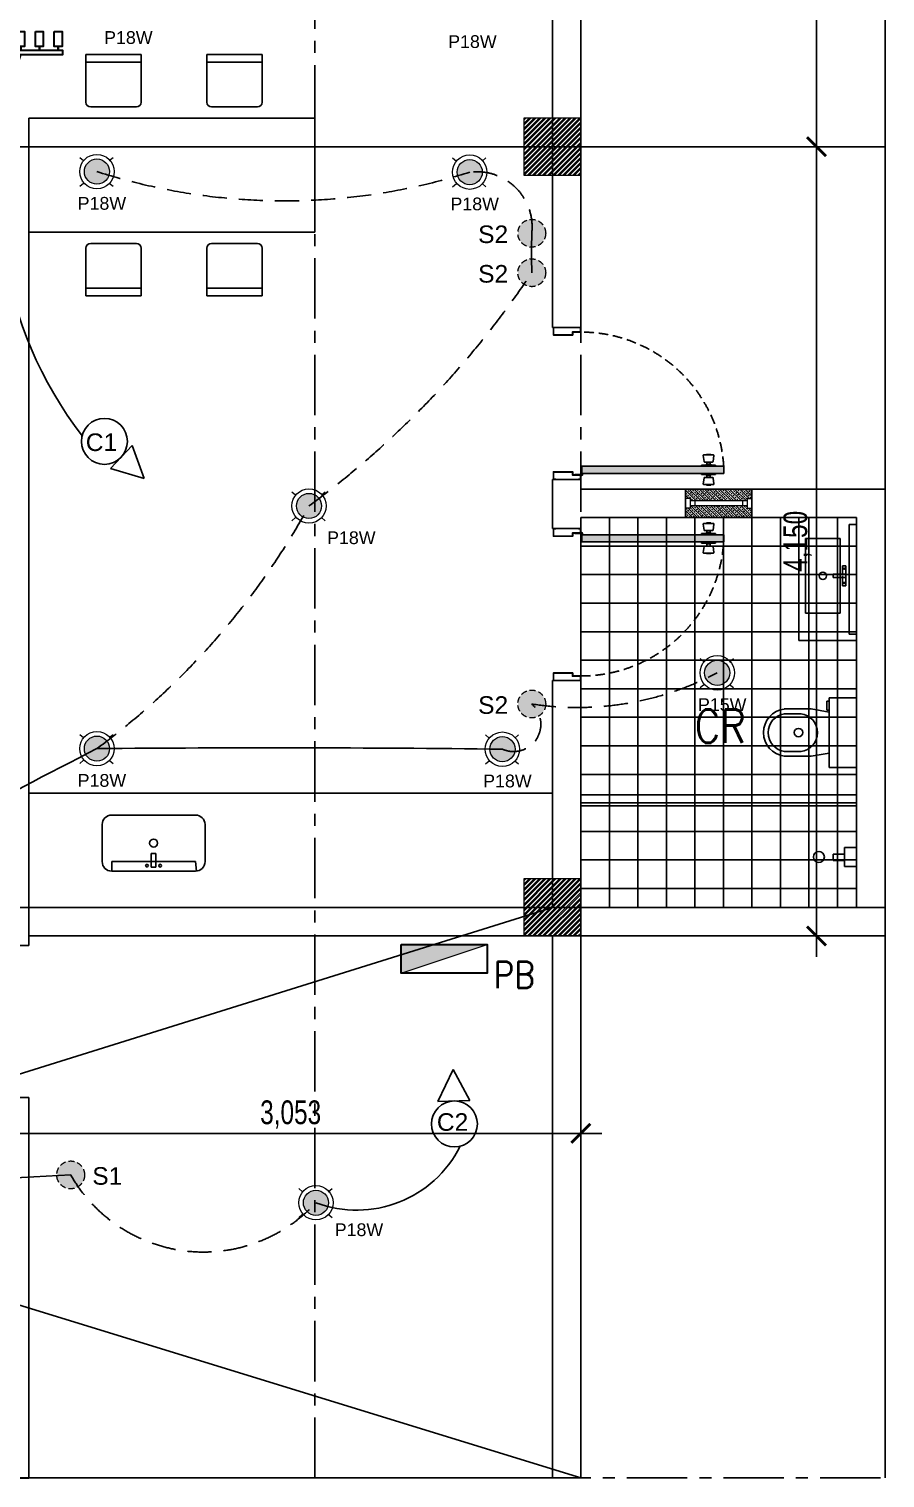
# Model space of a CAD drawing. Header units: millimetres. Extents: x -248340 to 456025, y 261499 to 1049645.
# Drawn here: x 183816 to 188319, y 318174 to 325793 of the extents above; entities that cross this region are included whole.
import ezdxf
from ezdxf.enums import TextEntityAlignment as Align

# ---------------------------------------------------------------- set-up
doc = ezdxf.new("R2010")
doc.units = ezdxf.units.MM
doc.header["$LTSCALE"] = 8
doc.header["$MEASUREMENT"] = 0
for name, pattern in [('CENTER', [50.8, 31.75, -6.35, 6.35, -6.35]), ('CONTINOUS', [0]), ('DASHED', [19.05, 12.7, -6.35]), ('DASHED2', [0.375, 0.25, -0.125]), ('HIDDEN', [9.525, 6.35, -3.175]), ('HIDDEN2', [4.7625, 3.175, -1.5875])]:
    doc.linetypes.add(name, pattern=pattern)
doc.layers.get('0').update_dxf_attribs({"linetype": 'CONTINUOUS'})
for name, color, linetype, lineweight in [('13. Text', 2, 'CONTINUOUS', 5), ('A-ANNO-DIMS', 211, 'CONTINUOUS', 9), ('A-GLAZ', 151, 'CONTINUOUS', 18), ('DIM', 2, 'CONTINUOUS', 25)]:
    doc.layers.add(name, color=color, linetype=linetype, lineweight=lineweight)
for name, color, linetype in [('ar_furniture', 6, 'CONTINOUS'), ('ar_grid', 10, 'CENTER'), ('ar_wall', 7, 'CONTINOUS')]:
    doc.layers.add(name, color=color, linetype=linetype)
doc.styles.add('ARIAL', font='arial.ttf')
doc.styles.add('EN-SCL-DIM', font='swisscl.ttf')
doc.styles.add('ROMANS', font='ROMANS', dxfattribs={"width": 0.8, "bigfont": 'BIGFONT'})

# ---------------------------------------------------------------- blocks, each defined once
blk = doc.blocks.new('_ArchTick')
at = {"color": 0, "linetype": 'ByBlock', "const_width": 0.15}
blk.add_lwpolyline([(-0.5, -0.5), (0.5, 0.5)], dxfattribs=at)
blk = doc.blocks.new('SSS')
at = {"true_color": 0x939598}
h = blk.add_hatch(color=252, dxfattribs=at)
h.paths.add_polyline_path([(144783.5, -109019.6), (144771.8, -109019.6), (144771.8, -108981.2), (144871.3, -108981.2), (144871.3, -108997.3), (144914.2, -108997.3), (144914.2, -109019.6), (144902.5, -109019.6), (144902.5, -109020.8), (144915.4, -109020.8), (144915.4, -108996.1), (144872.5, -108996.1), (144872.5, -108980), (144770.6, -108980), (144770.6, -109020.8), (144783.5, -109020.8)])
h.paths.add_polyline_path([(144783.5, -108222), (144771.8, -108222), (144771.8, -108260.4), (144871.3, -108260.4), (144871.3, -108244.3), (144914.2, -108244.3), (144914.2, -108222), (144902.5, -108222), (144902.5, -108220.8), (144915.4, -108220.8), (144915.4, -108245.4), (144872.5, -108245.4), (144872.5, -108261.5), (144770.6, -108261.5), (144770.6, -108220.8), (144783.5, -108220.8)])
for points in [[(144921.3, -108950.5), (145666.6, -108950.5), (145666.6, -108988.1), (144921.3, -108988.1)], [(144921.3, -109348.3), (145666.6, -109348.3), (145666.6, -109310.8), (144921.3, -109310.8)]]:
    blk.add_hatch(color=252, dxfattribs=at).paths.add_polyline_path(points)
h = blk.add_hatch(color=252, dxfattribs=at)
h.paths.add_polyline_path([(144783.5, -109279.3), (144771.8, -109279.3), (144771.8, -109317.7), (144871.3, -109317.7), (144871.3, -109301.6), (144914.2, -109301.6), (144914.2, -109279.3), (144902.5, -109279.3), (144902.5, -109278.1), (144915.4, -109278.1), (144915.4, -109302.8), (144872.5, -109302.8), (144872.5, -109318.8), (144770.6, -109318.8), (144770.6, -109278.1), (144783.5, -109278.1)])
h.paths.add_polyline_path([(144783.5, -110076.9), (144771.8, -110076.9), (144771.8, -110038.5), (144871.3, -110038.5), (144871.3, -110054.6), (144914.2, -110054.6), (144914.2, -110076.9), (144902.5, -110076.9), (144902.5, -110078.1), (144915.4, -110078.1), (144915.4, -110053.4), (144872.5, -110053.4), (144872.5, -110037.3), (144770.6, -110037.3), (144770.6, -110078.1), (144783.5, -110078.1)])
at = {"layer": 'A-ANNO-DIMS', "ltscale": 1.25, "true_color": 0x939598}
h = blk.add_hatch(dxfattribs=at)
h.set_pattern_fill('ANSI32', color=252, scale=50)
h.set_pattern_definition([(45, (94095.263, 242863.95), (-13.2582521, 13.2582521), []), (45, (94104.102, 242863.95), (-13.2582521, 13.2582521), [])])
h.paths.add_polyline_path([(144615.4, -107420.5), (144915.4, -107420.5), (144915.4, -107120.5), (144615.4, -107120.5)])
h = blk.add_hatch(dxfattribs=at)
h.set_pattern_fill('ANSI32', color=252, scale=50)
h.set_pattern_definition([(45, (94095.263, 238863.95), (-13.2582521, 13.2582521), []), (45, (94104.102, 238863.95), (-13.2582521, 13.2582521), [])])
h.paths.add_polyline_path([(144615.4, -111420.5), (144915.4, -111420.5), (144915.4, -111120.5), (144615.4, -111120.5)])
at = {"layer": 'ar_wall', "ltscale": 1.25, "true_color": 0x939598}
h = blk.add_hatch(dxfattribs=at)
h.set_pattern_fill('ANSI33', color=252, scale=75, angle=90)
h.set_pattern_definition([(135, (-239864.394, -166253.93), (-13.25825215, -13.25825215), []), (135, (-239864.394, -166240.672), (-13.25825215, -13.25825215), [9.375, -4.6875])])
h.paths.add_polyline_path([(145496, -109158.3), (145496, -109160.8), (145493, -109160.8), (145493, -109163.8), (145490.5, -109163.8), (145490.5, -109170.8), (145465.5, -109170.8), (145465.5, -109195.8), (145465.5, -109220.8), (145815.3, -109220.8), (145815.3, -109170.8), (145790.3, -109170.8), (145790.3, -109163.8), (145787.8, -109163.8), (145787.8, -109160.8), (145784.8, -109160.8), (145784.8, -109158.3)])
h.paths.add_polyline_path([(145465.5, -109070.8), (145465.5, -109120.8), (145490.5, -109120.8), (145490.5, -109127.8), (145493, -109127.8), (145493, -109130.8), (145496, -109130.8), (145496, -109133.3), (145784.8, -109133.3), (145784.8, -109130.8), (145787.8, -109130.8), (145787.8, -109127.8), (145790.3, -109127.8), (145790.3, -109120.8), (145815.3, -109120.8), (145815.3, -109070.8)])
at = {"color": 252, "ltscale": 1.25, "true_color": 0x939598}
for p, q in [((146515.4, -114270.6), (146515.4, -94352.5)), ((144765.4, -103420.6), (144765.4, -108220.8)), ((142602.4, -106785.8), (142311.8, -106785.8)), ((142311.8, -106785.8), (142311.8, -107036.5)), ((142602.4, -107036.5), (142602.4, -106785.8)), ((143238.7, -106785.8), (142948, -106785.8)), ((142948, -106785.8), (142948, -107036.5)), ((143238.7, -107036.5), (143238.7, -106785.8)), ((142602.4, -106826.2), (142311.8, -106826.2)), ((143238.7, -106826.2), (142948, -106826.2)), ((142012.2, -107120.6), (143515.4, -107120.6)), ((142336.8, -107061.5), (142577.4, -107061.5)), ((142973, -107061.5), (143213.7, -107061.5)), ((143515.4, -107120.6), (143515.4, -107720.6)), ((133324.4, -107270.6), (146515.4, -107270.6)), ((143515.4, -107720.6), (142012.2, -107720.6)), ((142311.8, -108055.5), (142311.8, -107804.8)), ((142336.8, -107779.8), (142577.4, -107779.8)), ((142602.4, -107804.8), (142602.4, -108055.5)), ((142948, -108055.5), (142948, -107804.8)), ((142973, -107779.8), (143213.7, -107779.8)), ((143238.7, -107804.8), (143238.7, -108055.5)), ((142602.4, -108015.1), (142311.8, -108015.1)), ((143238.7, -108015.1), (142948, -108015.1)), ((142602.4, -108055.5), (142311.8, -108055.5)), ((143238.7, -108055.5), (142948, -108055.5)), ((144915.4, -108220.8), (144765.4, -108220.8)), ((144765.4, -109020.8), (144765.4, -109278.1)), ((144915.4, -109020.8), (144765.4, -109020.8)), ((144915.4, -108995), (144915.4, -109070.8)), ((144915.4, -109070.8), (144915.4, -109020.8)), ((144915.4, -109070.8), (146515.4, -109070.8)), ((146515.4, -109070.8), (146515.4, -111420.8)), ((144915.4, -109220.8), (144915.4, -109303.8)), ((144915.4, -109220.8), (146365.4, -109220.8)), ((146061.4, -109220.8), (146061.4, -109866.5)), ((146365.4, -109257.8), (146326.3, -109257.8)), ((146326.3, -109257.8), (146326.3, -109834.5)), ((146365.4, -109220.8), (146365.4, -111270.6)), ((144915.4, -109278.1), (144765.4, -109278.1)), ((144915.4, -109303.8), (144915.4, -110078.1)), ((146097.7, -109330.5), (146279.3, -109330.5)), ((146097.7, -109723.4), (146097.7, -109330.5)), ((146279.3, -109330.5), (146279.3, -109723.4)), ((146292, -109517.8), (146292, -109474.1)), ((146292, -109474.1), (146308.9, -109474.1)), ((146308.9, -109474.1), (146308.9, -109526.9)), ((146308.9, -109517.8), (146242.3, -109517.8)), ((146242.3, -109517.8), (146242.3, -109535.4)), ((146242.3, -109535.4), (146308.9, -109535.4)), ((146292, -109526.9), (146292, -109579.8)), ((146308.9, -109535.4), (146308.9, -109526.9)), ((146308.9, -109579.8), (146308.9, -109526.9)), ((146292, -109579.8), (146308.9, -109579.8)), ((146279.3, -109723.4), (146097.7, -109723.4)), ((146061.4, -109866.5), (146365.4, -109866.5)), ((146326.3, -109834.5), (146365.4, -109834.5)), ((144915.4, -110078.1), (144765.4, -110078.1)), ((146365.4, -110168.1), (146221.5, -110168.1)), ((146221.5, -110168.1), (146221.5, -110534.5)), ((146126, -110227.2), (145985.7, -110227.2)), ((146221.5, -110243.5), (146126, -110227.2)), ((146221.5, -110186.3), (146209.1, -110186.3)), ((146209.1, -110186.3), (146209.1, -110233.1)), ((146209.1, -110233.1), (146221.5, -110233.1)), ((146074.1, -110252.2), (145985.7, -110252.2)), ((146074.1, -110450.4), (145985.7, -110450.4)), ((146126, -110475.4), (145985.7, -110475.4)), ((146221.5, -110459.1), (146126, -110475.4)), ((146221.5, -110534.5), (146365.4, -110534.5)), ((146365.4, -110679.4), (144915.4, -110679.4)), ((144915.4, -110737), (146365.4, -110737)), ((146302.1, -110990.5), (146243.1, -110990.5)), ((146243.1, -110990.5), (146243.1, -111023.6)), ((146365.4, -110955.5), (146302.1, -110955.5)), ((146302.1, -110955.5), (146302.1, -111054.9)), ((146243.1, -111023.6), (146302.1, -111023.6)), ((146302.1, -111054.9), (146365.4, -111054.9)), ((146515.4, -111120.6), (146515.4, -111120.6)), ((133324.4, -111270.6), (146515.4, -111270.6)), ((135159, -114270.6), (144765.4, -111270.5)), ((135159, -111270.6), (144915.4, -114270.6)), ((146365.4, -111270.8), (144915.4, -111270.6)), ((146515.4, -111420.8), (144915.4, -111420.6)), ((135159, -114270.6), (144765.4, -114270.6))]:
    blk.add_line(p, q, dxfattribs=at)
at = {"color": 252, "true_color": 0x939598}
for p, q in [((145623.7, -108944.3), (145550.6, -108944.3)), ((145550.6, -108950.5), (145550.6, -108944.3)), ((145623.7, -108950.5), (145550.6, -108950.5)), ((145563.3, -108925.8), (145559, -108894.7)), ((145612.2, -108891), (145562.1, -108891)), ((145607.8, -108928.6), (145566.5, -108928.6)), ((145575.5, -108891), (145575.5, -108888.8)), ((145598.8, -108888.8), (145575.5, -108888.8)), ((145576.9, -108939.8), (145597.4, -108939.8)), ((145578.3, -108939.8), (145578.3, -108928.6)), ((145596, -108939.8), (145596, -108928.6)), ((145598.8, -108891), (145598.8, -108888.8)), ((145611, -108925.8), (145615.4, -108894.7)), ((145623.7, -108950.5), (145623.7, -108944.3)), ((145550.6, -108988.1), (145550.6, -108994.3)), ((145623.7, -108988.1), (145550.6, -108988.1)), ((145623.7, -108994.3), (145550.6, -108994.3)), ((145563.3, -109012.8), (145559, -109043.9)), ((145607.8, -109010), (145566.5, -109010)), ((145576.9, -108998.9), (145597.4, -108998.9)), ((145578.3, -108998.9), (145578.3, -109010)), ((145596, -108998.9), (145596, -109010)), ((145611, -109012.8), (145615.4, -109043.9)), ((145623.7, -108988.1), (145623.7, -108994.3)), ((145612.2, -109047.6), (145562.1, -109047.6)), ((145575.5, -109047.6), (145575.5, -109049.8)), ((145598.8, -109049.8), (145575.5, -109049.8)), ((145598.8, -109047.6), (145598.8, -109049.8)), ((145563.3, -109286.1), (145559, -109254.9)), ((145612.2, -109251.3), (145562.1, -109251.3)), ((145575.5, -109251.3), (145575.5, -109249.1)), ((145598.8, -109249.1), (145575.5, -109249.1)), ((145598.8, -109251.3), (145598.8, -109249.1)), ((145611, -109286.1), (145615.4, -109254.9)), ((145623.7, -109304.5), (145550.6, -109304.5)), ((145550.6, -109310.8), (145550.6, -109304.5)), ((145623.7, -109310.8), (145550.6, -109310.8)), ((145607.8, -109288.9), (145566.5, -109288.9)), ((145576.9, -109300), (145597.4, -109300)), ((145578.3, -109300), (145578.3, -109288.9)), ((145596, -109300), (145596, -109288.9)), ((145623.7, -109310.8), (145623.7, -109304.5)), ((145550.6, -109348.3), (145550.6, -109354.6)), ((145623.7, -109348.3), (145550.6, -109348.3)), ((145623.7, -109354.6), (145550.6, -109354.6)), ((145563.3, -109373), (145559, -109404.2)), ((145612.2, -109407.9), (145562.1, -109407.9)), ((145607.8, -109370.3), (145566.5, -109370.3)), ((145575.5, -109407.9), (145575.5, -109410.1)), ((145598.8, -109410.1), (145575.5, -109410.1)), ((145576.9, -109359.1), (145597.4, -109359.1)), ((145578.3, -109359.1), (145578.3, -109370.3)), ((145596, -109359.1), (145596, -109370.3)), ((145598.8, -109407.9), (145598.8, -109410.1)), ((145611, -109373), (145615.4, -109404.2)), ((145623.7, -109348.3), (145623.7, -109354.6))]:
    blk.add_line(p, q, dxfattribs=at)
at = {"color": 252, "linetype": 'Continuous', "ltscale": 1.25, "true_color": 0x939598}
for p, q in [((145065.4, -111270.7), (145065.4, -109220.8)), ((145215.4, -111270.7), (145215.4, -109220.8)), ((145365.4, -111270.7), (145365.4, -109220.8)), ((145515.4, -111270.7), (145515.4, -109220.8)), ((145665.4, -111270.7), (145665.4, -109220.8)), ((145815.4, -111270.7), (145815.4, -109220.8)), ((145965.4, -111270.7), (145965.4, -109220.8)), ((146115.4, -111270.7), (146115.4, -109220.8)), ((146265.4, -111270.8), (146265.4, -109220.8)), ((146365.4, -109370.8), (144915.4, -109370.8)), ((146365.4, -109520.8), (144915.4, -109520.8)), ((146365.4, -109670.8), (144915.4, -109670.8)), ((146365.4, -109820.8), (144915.4, -109820.8)), ((146365.4, -109970.8), (144915.4, -109970.8)), ((146365.4, -110120.8), (144915.4, -110120.8)), ((146365.4, -110270.8), (144915.4, -110270.8)), ((146365.4, -110420.8), (144915.4, -110420.8)), ((146365.4, -110570.8), (144915.4, -110570.8)), ((146365.4, -110720.8), (144915.4, -110720.8)), ((146365.4, -110870.8), (144915.4, -110870.8)), ((146365.4, -111020.8), (144915.4, -111020.8)), ((146365.4, -111170.8), (144915.4, -111170.8))]:
    blk.add_line(p, q, dxfattribs=at)
at = {"color": 252, "true_color": 0x939598}
for points in [[(144783.5, -108222), (144771.8, -108222), (144771.8, -108260.4), (144871.3, -108260.4), (144871.3, -108244.3), (144914.2, -108244.3), (144914.2, -108222), (144902.5, -108222), (144902.5, -108220.8), (144915.4, -108220.8), (144915.4, -108245.4), (144872.5, -108245.4), (144872.5, -108261.5), (144770.6, -108261.5), (144770.6, -108220.8), (144783.5, -108220.8)], [(144921.3, -108950.5), (145666.6, -108950.5), (145666.6, -108988.1), (144921.3, -108988.1)], [(144783.5, -109019.6), (144771.8, -109019.6), (144771.8, -108981.2), (144871.3, -108981.2), (144871.3, -108997.3), (144914.2, -108997.3), (144914.2, -109019.6), (144902.5, -109019.6), (144902.5, -109020.8), (144915.4, -109020.8), (144915.4, -108996.1), (144872.5, -108996.1), (144872.5, -108980), (144770.6, -108980), (144770.6, -109020.8), (144783.5, -109020.8)], [(144783.5, -109279.3), (144771.8, -109279.3), (144771.8, -109317.7), (144871.3, -109317.7), (144871.3, -109301.6), (144914.2, -109301.6), (144914.2, -109279.3), (144902.5, -109279.3), (144902.5, -109278.1), (144915.4, -109278.1), (144915.4, -109302.8), (144872.5, -109302.8), (144872.5, -109318.8), (144770.6, -109318.8), (144770.6, -109278.1), (144783.5, -109278.1)], [(144921.3, -109348.3), (145666.6, -109348.3), (145666.6, -109310.8), (144921.3, -109310.8)], [(144783.5, -110076.9), (144771.8, -110076.9), (144771.8, -110038.5), (144871.3, -110038.5), (144871.3, -110054.6), (144914.2, -110054.6), (144914.2, -110076.9), (144902.5, -110076.9), (144902.5, -110078.1), (144915.4, -110078.1), (144915.4, -110053.4), (144872.5, -110053.4), (144872.5, -110037.3), (144770.6, -110037.3), (144770.6, -110078.1), (144783.5, -110078.1)]]:
    blk.add_lwpolyline(points, close=True, dxfattribs=at)
for points in [[(144917.5, -108995.1, -0.414214), (144916.5, -108996.1), (144884.3, -108996.1), (144884.3, -108995), (144916.5, -108995, -12.92773), (144916.7, -108996.2), (144917.7, -108995.9, 13.063763), (144917.5, -108995.1)], [(144920.2, -108992.4, 0.414214), (144921.3, -108991.3), (144921.3, -108959.1), (144920.2, -108959.1), (144920.2, -108991.3, 12.92773), (144921.4, -108991.5), (144921, -108992.5, -13.063763), (144920.2, -108992.4)], [(144917.5, -109303.8, 0.414214), (144916.5, -109302.8), (144884.3, -109302.8), (144884.3, -109303.8), (144916.5, -109303.8, 12.92773), (144916.7, -109302.7), (144917.7, -109303, -13.063763), (144917.5, -109303.8)], [(144920.2, -109306.5, -0.414214), (144921.3, -109307.6), (144921.3, -109339.8), (144920.2, -109339.8), (144920.2, -109307.6, -12.92773), (144921.4, -109307.4), (144921, -109306.4, 13.063763), (144920.2, -109306.5)]]:
    blk.add_lwpolyline(points, format="xyb", close=True, dxfattribs=at)
at = {"color": 252, "ltscale": 1.25, "true_color": 0x939598}
for centre, radius in [((146300.4, -109489.6), 3.32), ((146188.5, -109526.9), 19.5), ((146300.4, -109564.3), 3.32), ((146060.5, -110351.3), 22.2), ((146167.3, -111005.2), 28.9)]:
    blk.add_circle(centre, radius, dxfattribs=at)
for centre, radius, start, end in [((142336.8, -107036.5), 25, 180, 270), ((142577.4, -107036.5), 25, 270, 0), ((142973, -107036.5), 25, 180, 270), ((143213.7, -107036.5), 25, 270, 0), ((142336.8, -107804.8), 25, 90, 180), ((142577.4, -107804.8), 25, 0, 90), ((142973, -107804.8), 25, 90, 180), ((143213.7, -107804.8), 25, 0, 90), ((146000.8, -110351.3), 125, 96.96339, 263.03661), ((146000.8, -110351.3), 100, 96.96339, 263.03661), ((146060.5, -110351.3), 100, 276.96339, 83.03661)]:
    blk.add_arc(centre, radius, start, end, dxfattribs=at)
at = {"color": 252, "linetype": 'HIDDEN', "true_color": 0x939598}
for centre, start, end in [((144917.1, -108996.4), 3.49994, 90.12729), ((144917.1, -109302.5), 269.87271, 356.50006)]:
    blk.add_arc(centre, 750.9, start, end, dxfattribs=at)
at = {"color": 252, "true_color": 0x939598}
for centre, radius, start, end in [((145562.1, -108894.2), 3.22, 90, 187.97654), ((145566.5, -108925.4), 3.22, 187.97654, 270), ((145572.7, -108940.1), 4.2, 260.18061, 5.14732), ((145601.6, -108940.1), 4.2, 174.85268, 279.81939), ((145607.8, -108925.4), 3.22, 270, 352.02346), ((145612.2, -108894.2), 3.22, 352.02346, 90), ((145566.5, -109013.2), 3.22, 90, 172.02346), ((145572.7, -108998.5), 4.2, 354.85268, 99.81939), ((145601.6, -108998.5), 4.2, 80.18061, 185.14732), ((145607.8, -109013.2), 3.22, 7.97654, 90), ((145562.1, -109044.4), 3.22, 172.02346, 270), ((145612.2, -109044.4), 3.22, 270, 7.97654), ((145562.1, -109254.5), 3.22, 90, 187.97654), ((145612.2, -109254.5), 3.22, 352.02346, 90), ((145566.5, -109285.7), 3.22, 187.97654, 270), ((145572.7, -109300.4), 4.2, 260.18061, 5.14732), ((145601.6, -109300.4), 4.2, 174.85268, 279.81939), ((145607.8, -109285.7), 3.22, 270, 352.02346), ((145562.1, -109404.6), 3.22, 172.02346, 270), ((145566.5, -109373.5), 3.22, 90, 172.02346), ((145572.7, -109358.7), 4.2, 354.85268, 99.81939), ((145601.6, -109358.7), 4.2, 80.18061, 185.14732), ((145607.8, -109373.5), 3.22, 7.97654, 90), ((145612.2, -109404.6), 3.22, 270, 7.97654)]:
    blk.add_arc(centre, radius, start, end, dxfattribs=at)
at = {"layer": 'A-ANNO-DIMS', "color": 252, "ltscale": 1.25, "true_color": 0x939598}
for points in [[(144615.4, -107420.5), (144915.4, -107420.5), (144915.4, -107120.5), (144615.4, -107120.5)], [(144615.4, -111420.5), (144915.4, -111420.5), (144915.4, -111120.5), (144615.4, -111120.5)]]:
    blk.add_lwpolyline(points, close=True, dxfattribs=at)
at = {"layer": 'A-GLAZ', "color": 252, "true_color": 0x939598}
for p, q in [((145465.5, -109195.8), (145465.5, -109095.8)), ((145465.5, -109095.8), (145465.5, -109195.8)), ((145815.3, -109095.8), (145815.3, -109195.8)), ((145490.5, -109120.8), (145465.5, -109120.8)), ((145490.5, -109170.8), (145465.5, -109170.8)), ((145490.5, -109120.8), (145490.5, -109170.8)), ((145490.5, -109127.8), (145493, -109127.8)), ((145790.3, -109133.3), (145490.5, -109133.3)), ((145790.3, -109158.3), (145490.5, -109158.3)), ((145490.5, -109163.8), (145493, -109163.8)), ((145493, -109127.8), (145493, -109130.8)), ((145493, -109130.8), (145496, -109130.8)), ((145493, -109163.8), (145493, -109160.8)), ((145493, -109160.8), (145496, -109160.8)), ((145496, -109130.8), (145496, -109133.3)), ((145496, -109160.8), (145496, -109158.3)), ((145787.8, -109130.8), (145784.8, -109130.8)), ((145784.8, -109130.8), (145784.8, -109133.3)), ((145784.8, -109160.8), (145784.8, -109158.3)), ((145787.8, -109160.8), (145784.8, -109160.8)), ((145790.3, -109127.8), (145787.8, -109127.8)), ((145787.8, -109127.8), (145787.8, -109130.8)), ((145787.8, -109163.8), (145787.8, -109160.8)), ((145790.3, -109163.8), (145787.8, -109163.8)), ((145790.3, -109120.8), (145790.3, -109170.8)), ((145790.3, -109120.8), (145815.3, -109120.8)), ((145790.3, -109170.8), (145815.3, -109170.8))]:
    blk.add_line(p, q, dxfattribs=at)
at = {"layer": 'A-GLAZ', "color": 252, "linetype": 'DASHED2', "true_color": 0x939598}
for p, q in [((145515.5, -109133.3), (145515.5, -109158.3)), ((145765.3, -109133.3), (145765.3, -109158.3))]:
    blk.add_line(p, q, dxfattribs=at)
at = {"layer": 'ar_furniture', "color": 252, "ltscale": 1.25, "true_color": 0x939598}
for p, q in [((142012.2, -110670.5), (144765.4, -110670.5)), ((142012.2, -110670.5), (142012.2, -111270.6)), ((144765.4, -111270.5), (144765.4, -110670.5)), ((142397.3, -111029.8), (142397.3, -110834.8)), ((142447.3, -110784.8), (142888.3, -110784.8)), ((142938.3, -110834.8), (142938.3, -111029.8)), ((142655.3, -111058.2), (142655.3, -110986.3)), ((142655.3, -110986.3), (142680.3, -110986.3)), ((142680.3, -110986.3), (142680.3, -111058.2)), ((142447.3, -111029.8), (142447.4, -111079.8)), ((142447.3, -111029.8), (142888.3, -111029.8)), ((142888.3, -111079.8), (142447.3, -111079.8)), ((142680.3, -111058.2), (142655.3, -111058.2)), ((142888.3, -111029.8), (142893.4, -111079.5)), ((142012.2, -111270.6), (144765.4, -111270.5))]:
    blk.add_line(p, q, dxfattribs=at)
for centre, radius in [((142667.8, -110932.3), 21.3), ((142633.2, -111051.1), 7.14), ((142702.5, -111051.1), 7.14)]:
    blk.add_circle(centre, radius, dxfattribs=at)
for centre, start, end in [((142447.3, -110834.8), 90, 180), ((142888.3, -110834.8), 0, 90), ((142447.3, -111029.8), 180, 270), ((142888.3, -111029.8), 270, 0)]:
    blk.add_arc(centre, 50, start, end, dxfattribs=at)
at = {"layer": 'ar_grid', "ltscale": 1.25}
for p, q in [((143515.4, -114270.6), (143515.4, -94352.5)), ((132457.7, -114270.6), (146515.4, -114270.6))]:
    blk.add_line(p, q, dxfattribs=at)
at = {"layer": 'ar_grid', "color": 252, "ltscale": 1.25, "true_color": 0x939598}
blk.add_line((144915.4, -114270.6), (144915.4, -94932.4), dxfattribs=at)
at = {"layer": 'ar_wall', "color": 252, "ltscale": 1.25, "true_color": 0x939598}
for p, q in [((144915.4, -103270.6), (144915.4, -108245.4)), ((142012.2, -107120.6), (142012.2, -111420.6)), ((145465.5, -109070.8), (145465.5, -109220.8)), ((145815.3, -109070.8), (145465.5, -109070.8)), ((145815.3, -109070.8), (145815.3, -109220.8)), ((145815.3, -109220.8), (145465.5, -109220.8)), ((144765.4, -110078.1), (144765.4, -111120.5)), ((144915.4, -110053.4), (144915.4, -111420.5)), ((144615.4, -111270.5), (142012.2, -111270.6)), ((143515.4, -111270.5), (143515.4, -111270.6)), ((143665.4, -111270.5), (143665.4, -111270.6)), ((146365.4, -111270.6), (146365.4, -111270.6)), ((144615.4, -111420.5), (142012.2, -111420.5)), ((142012.2, -111420.6), (142012.2, -111470.6)), ((142012.2, -111470.6), (142012.2, -111420.6)), ((144915.4, -111420.5), (143665.4, -111420.5)), ((144765.4, -111420.5), (144765.4, -114270.6)), ((144915.4, -111420.5), (144915.4, -114270.6)), ((141862.2, -111470.6), (142012.2, -111470.6)), ((141862.2, -112270.6), (142012.2, -112270.6)), ((142012.2, -112270.6), (142012.2, -114270.8)), ((142012.2, -114270.8), (141862.2, -114270.8)), ((144915.4, -114270.6), (144765.4, -114270.6))]:
    blk.add_line(p, q, dxfattribs=at)
at = {"layer": 'DIM', "color": 252, "ltscale": 1.25, "true_color": 0x939598}
for p, q in [((146154.4, -104560.6), (146154.4, -107380.6)), ((146154.4, -107160.6), (146154.4, -111530.6)), ((144940.4, -107270.6), (146264.4, -107270.6)), ((144940.4, -107270.6), (146264.4, -107270.6)), ((144915.4, -111445.6), (144915.4, -112568.8)), ((144940.4, -111420.6), (146264.4, -111420.6)), ((145025.4, -112458.8), (141752.2, -112458.8))]:
    blk.add_line(p, q, dxfattribs=at)
at = {"layer": 'DIM', "color": 252, "ltscale": 1.25, "true_color": 0x939598, "xscale": 100, "yscale": 100, "zscale": 100}
for p, rotation in [((146154.4, -107270.6), 270), ((146154.4, -107270.6), 90), ((146154.4, -111420.6), 270)]:
    blk.add_blockref('_ArchTick', p, dxfattribs=dict(at, rotation=rotation))
blk.add_blockref('_ArchTick', (144915.4, -112458.8), dxfattribs=at)
at = {"color": 252, "ltscale": 1.25, "true_color": 0x939598, "style": 'ROMANS', "width": 0.85}
blk.add_text('CR', height=175.73, dxfattribs=at).set_placement((145648.8, -110317.3), align=Align.MIDDLE)
at = {"layer": 'DIM', "color": 252, "ltscale": 1.25, "true_color": 0x939598, "insert": (146055.1, -109345.6), "char_height": 125, "attachment_point": 5, "rotation": 90, "style": 'EN-SCL-DIM'}
blk.add_mtext('\\A1;4,150', dxfattribs=at)
at = {"layer": 'DIM', "color": 252, "ltscale": 1.25, "true_color": 0x939598, "insert": (143388.8, -112359.4), "char_height": 125, "attachment_point": 5, "style": 'EN-SCL-DIM'}
blk.add_mtext('\\A1;3,053', dxfattribs=at)
blk = doc.blocks.new('DASAF')
at = {"color": 5, "lineweight": 30}
for points in [[(205575, -164024), (205657, -164024), (205657, -164182), (205575, -164182)], [(205770, -164024), (205852, -164024), (205852, -164182), (205770, -164182)], [(205972, -164024), (206053, -164024), (206053, -164182), (205972, -164182)], [(206167, -164024), (206248, -164024), (206248, -164182), (206167, -164182)], [(206365, -164024), (206447, -164024), (206447, -164182), (206365, -164182)]]:
    blk.add_lwpolyline(points, close=True, dxfattribs=at)
at = {"color": 2, "lineweight": -2, "ltscale": 1.25}
blk.add_lwpolyline([(205574, -164220), (206450, -164220), (206450, -164270), (205574, -164270)], close=True, dxfattribs=at)
at = {"color": 1, "lineweight": -2, "ltscale": 1.25}
for points in [[(205617, -164182), (205617, -164182), (205617, -164220), (205617, -164220)], [(205812, -164182), (205812, -164182), (205812, -164220), (205812, -164220)], [(206014, -164182), (206014, -164182), (206014, -164220), (206014, -164220)], [(206209, -164182), (206209, -164182), (206209, -164220), (206209, -164220)], [(206407, -164182), (206407, -164182), (206407, -164220), (206407, -164220)]]:
    blk.add_lwpolyline(points, close=True, dxfattribs=at)

msp = doc.modelspace()

# ---------------------------------------------------------------- hatches: boundary and pattern name
at = {"ltscale": 1.25, "true_color": 0xf8f6b0}
h = msp.add_hatch(color=51, dxfattribs=at)
h.dxf.hatch_style = 1
h.paths.add_polyline_path([(184239.089, 325043.63, 1), (184106.836, 325043.63, 1)])
h = msp.add_hatch(color=51, dxfattribs=at)
h.dxf.hatch_style = 1
h.paths.add_polyline_path([(186200.228, 325040.685, 1), (186067.975, 325040.685, 1)])
h = msp.add_hatch(color=51, dxfattribs=at)
h.dxf.hatch_style = 1
h.paths.add_polyline_path([(185354.684, 323285.407, 1), (185222.431, 323285.407, 1)])
h = msp.add_hatch(color=51, dxfattribs=at)
h.dxf.hatch_style = 1
h.paths.add_polyline_path([(187502.16, 322407.944, 1), (187369.907, 322407.944, 1)])
h = msp.add_hatch(color=51, dxfattribs=at)
h.dxf.hatch_style = 1
h.paths.add_polyline_path([(184239.089, 322009.379, 1), (184106.836, 322009.379, 1)])
h = msp.add_hatch(color=51, dxfattribs=at)
h.dxf.hatch_style = 1
h.paths.add_polyline_path([(186372.342, 322006.433, 1), (186240.089, 322006.433, 1)])
h = msp.add_hatch(color=51, dxfattribs=at)
h.dxf.hatch_style = 1
h.paths.add_polyline_path([(185391.252, 319621.544, 1), (185258.999, 319621.544, 1)])
at = {"layer": 'A-ANNO-DIMS', "linetype": 'HIDDEN2', "ltscale": 1.25}
h = msp.add_hatch(color=4, dxfattribs=at)
h.dxf.hatch_style = 1
h.paths.add_polyline_path([(186533.632, 324719.49, 1), (186387.304, 324719.49, 1)])
h = msp.add_hatch(color=4, dxfattribs=at)
h.dxf.hatch_style = 1
h.paths.add_polyline_path([(186533.632, 324511.586, 1), (186387.304, 324511.586, 1)])
h = msp.add_hatch(color=4, dxfattribs=at)
h.dxf.hatch_style = 1
h.paths.add_polyline_path([(186533.632, 322244.186, 1), (186387.304, 322244.186, 1)])
at = {"layer": 'A-ANNO-DIMS', "ltscale": 1.25}
h = msp.add_hatch(color=7, dxfattribs=at)
h.dxf.hatch_style = 1
h.paths.add_polyline_path([(185773.753, 320979.47), (185773.753, 320828.979), (186225.225, 320979.47)])
at = {"layer": 'A-ANNO-DIMS', "linetype": 'HIDDEN2', "ltscale": 1.25}
h = msp.add_hatch(color=4, dxfattribs=at)
h.dxf.hatch_style = 1
h.paths.add_polyline_path([(184108.211, 319768.058, 1), (183961.883, 319768.058, 1)])

# ---------------------------------------------------------------- linework, layer by layer
at = {"color": 3, "ltscale": 1.25}
for p, q in [((184357.909, 323604.086), (184244.195, 323481.597)), ((184422.147, 323430.421), (184357.909, 323604.086)), ((184244.195, 323481.597), (184422.147, 323430.421)), ((186046.182, 320321.793), (185966.933, 320154.443)), ((186134.013, 320158.784), (186046.182, 320321.793)), ((185966.933, 320154.443), (186134.013, 320158.784))]:
    msp.add_line(p, q, dxfattribs=at)
for centre in [(184212.465, 323625.083), (186053.612, 320035.778)]:
    msp.add_circle(centre, 120.877, dxfattribs=at)
for centre, radius, start, end in [((185797.604, 324956.289), 2143.169, 160.9157373, 217.4067559), ((191782.644, 324615.538), 5323.191, 178.8810451, 181.1189549), ((196452.704, 297846.827), 27103.893, 116.9403051, 118.7739432), ((185102.385, 222640.149), 99373.576, 89.30589088, 90.53588465), ((185539.34, 320191.863), 609.221, 249.4136203, 333.3666963), ((186259.409, 273622.993), 46198.645, 92.7597307, 95.334529)]:
    msp.add_arc(centre, radius, start, end, dxfattribs=at)
at = {"color": 4, "linetype": 'DASHED', "ltscale": 1.25}
for centre, radius, start, end in [((185158.149, 328116.261), 3226.709, 252.2224358, 287.6054536), ((186171.596, 324752.375), 290.738, 353.5056149, 97.4096162), ((182388.267, 327230.447), 4896.43, 306.3223571, 326.2703965), ((181827.574, 325185.567), 3948.293, 306.4432239, 331.2322001), ((186701.575, 323795.593), 1570.031, 261.1662071, 297.8914779), ((186364.778, 322137.353), 143.421, 245.9003465, 48.1491583), ((184733.661, 320166.54), 804.27, 209.700005, 317.3414523)]:
    msp.add_arc(centre, radius, start, end, dxfattribs=at)
at = {"layer": 'A-ANNO-DIMS', "color": 0, "ltscale": 1.25}
for p, q in [((184083.1, 325118.294), (184102.862, 325101.572)), ((184238.155, 325101.572), (184257.917, 325118.294)), ((186044.24, 325115.348), (186064.002, 325098.626)), ((186199.295, 325098.626), (186219.057, 325115.348)), ((184083.1, 324966.279), (184102.862, 324983.001)), ((184238.155, 324983.001), (184257.917, 324966.279)), ((186044.24, 324963.334), (186064.002, 324980.055)), ((186199.295, 324980.055), (186219.057, 324963.334)), ((185198.696, 323360.07), (185218.458, 323343.349)), ((185353.751, 323343.349), (185373.513, 323360.07)), ((185198.696, 323208.056), (185218.458, 323224.777)), ((185353.751, 323224.777), (185373.513, 323208.056)), ((187346.171, 322482.608), (187365.933, 322465.886)), ((187501.226, 322465.886), (187520.988, 322482.608)), ((187346.171, 322330.593), (187365.933, 322347.315)), ((187501.226, 322347.315), (187520.988, 322330.593)), ((184083.1, 322084.042), (184102.862, 322067.321)), ((184238.155, 322067.321), (184257.917, 322084.042)), ((186216.354, 322081.097), (186236.116, 322064.375)), ((186371.409, 322064.375), (186391.171, 322081.097)), ((184083.1, 321932.028), (184102.862, 321948.749)), ((184238.155, 321948.749), (184257.917, 321932.028)), ((186216.354, 321929.082), (186236.116, 321945.804)), ((186371.409, 321945.804), (186391.171, 321929.082)), ((185773.753, 320828.979), (186225.225, 320979.47)), ((185235.264, 319696.208), (185255.026, 319679.486)), ((185390.319, 319679.486), (185410.081, 319696.208)), ((185235.264, 319544.193), (185255.026, 319560.915)), ((185390.319, 319560.915), (185410.081, 319544.193))]:
    msp.add_line(p, q, dxfattribs=at)
at = {"layer": 'A-ANNO-DIMS', "color": 250, "lineweight": 30, "ltscale": 1.25}
msp.add_lwpolyline([(185773.753, 320979.47), (186225.225, 320979.47), (186225.225, 320828.979), (185773.753, 320828.979)], close=True, dxfattribs=at)
at = {"layer": 'A-ANNO-DIMS', "color": 0, "ltscale": 1.25}
for centre, radius in [((184172.962, 325043.63), 90.449), ((184172.962, 325043.63), 66.126), ((186134.102, 325040.685), 90.449), ((186134.102, 325040.685), 66.126), ((185288.558, 323285.407), 90.449), ((185288.558, 323285.407), 66.126), ((187436.033, 322407.944), 90.449), ((187436.033, 322407.944), 66.126), ((184172.962, 322009.379), 90.449), ((184172.962, 322009.379), 66.126), ((186306.216, 322006.433), 90.449), ((186306.216, 322006.433), 66.126), ((185325.126, 319621.544), 90.449), ((185325.126, 319621.544), 66.126)]:
    msp.add_circle(centre, radius, dxfattribs=at)
at = {"layer": 'A-ANNO-DIMS', "color": 4, "linetype": 'HIDDEN2', "ltscale": 1.25}
for centre in [(186460.468, 324719.49), (186460.468, 324511.586), (186460.468, 322244.186), (184035.047, 319768.058)]:
    msp.add_circle(centre, 73.164, dxfattribs=at)

# ---------------------------------------------------------------- block references
at = {"color": 1, "lineweight": 30}
msp.add_blockref('SSS', (41803.356, 432445.018), dxfattribs=at)
at = {"color": 1, "lineweight": 30, "xscale": 0.5, "yscale": 0.5, "zscale": 0.5}
msp.add_blockref('DASAF', (80766.193, 407791.776), dxfattribs=at)

# ---------------------------------------------------------------- texts
at = {"layer": '13. Text', "color": 4, "char_height": 67.0651, "width": 1716.44551, "attachment_point": 1, "style": 'ARIAL'}
for s, insert in [('P18W', (184210.841, 325781.975)), ('P18W', (186020.838, 325760.695)), ('P18W', (184071.632, 324910.056)), ('P18W', (186032.771, 324907.11)), ('P18W', (185383.744, 323151.832)), ('P15W', (187334.703, 322274.37)), ('P18W', (184071.632, 321875.804)), ('P18W', (186204.885, 321872.859)), ('P18W', (185423.902, 319513.311))]:
    msp.add_mtext(s, dxfattribs=dict(at, insert=insert))
at = {"layer": '13. Text', "char_height": 92.4513, "width": 2366.17111, "attachment_point": 1, "style": 'ARIAL'}
for s, insert in [('S2', (186178.352, 324760.153)), ('S2', (186178.352, 324552.248)), ('S2', (186178.352, 322284.848)), ('S1', (184148.521, 319808.72))]:
    msp.add_mtext(s, dxfattribs=dict(at, insert=insert))
at = {"layer": '13. Text', "color": 3, "char_height": 92.4513, "width": 2366.17111, "attachment_point": 3, "style": 'ARIAL'}
for s, insert in [('C1', (184279.545, 323666.753)), ('C2', (186126.389, 320092.308))]:
    msp.add_mtext(s, dxfattribs=dict(at, insert=insert))
at = {"layer": 'A-ANNO-DIMS', "color": 7, "ltscale": 1.25, "style": 'ROMANS', "width": 0.85}
msp.add_text('PB', height=140.7594, dxfattribs=at).set_placement((186367.767, 320820.323), align=Align.MIDDLE)

doc.saveas('drawing.dxf')
